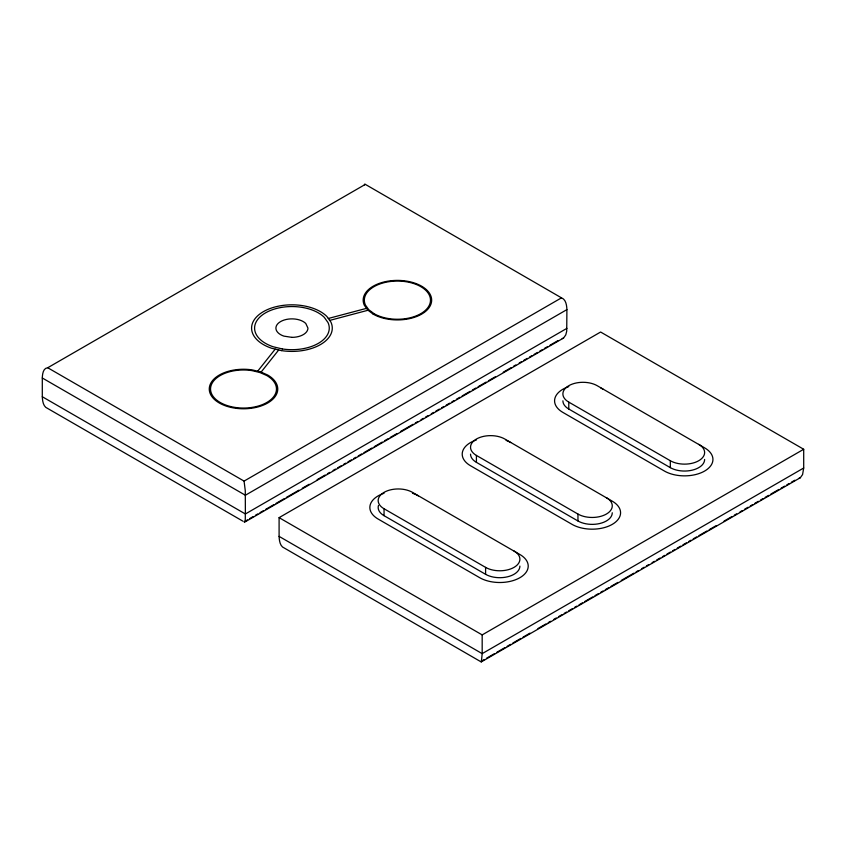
<?xml version="1.0" encoding="UTF-8"?>
<svg xmlns="http://www.w3.org/2000/svg" width="846" height="846" viewBox="0 0 846 846"><rect width="100%" height="100%" fill="white"/><g stroke="black" fill="none" stroke-linecap="round" stroke-linejoin="round"><path stroke-width="1.27" d="M242.929 521.189L47.725 408.491C43.167 406.863 42.501 400.919 42.3 396.732L42.3 377.993C42.427 374.313 43.061 368.105 47.725 367.746L244.071 481.099L245.287 490.786L245.382 513.977C245.023 515.806 245.975 522.056 244.071 521.845M364.34 184.862L364.795 184.058L561.48 297.845C566.037 299.473 566.714 305.417 566.905 309.615L566.725 331.167L565.784 334.889L563.552 338.04L244.568 522.204M803.7 468.007L802.579 474.553L800.348 477.704L481.205 661.942L284.52 548.155C279.963 546.527 279.286 540.583 279.095 536.385L279.095 517.646L600.618 332.023L803.7 449.268L803.7 468.007L482.178 653.641L481.363 661.868M257.681 371.193L275.225 349.123M261.097 372.113L278.715 349.958M47.725 367.746L365.144 184.491M244.071 481.099L561.48 297.845M566.905 309.615L245.382 495.238L42.3 377.993M566.905 328.354L245.382 513.977L42.3 396.732M245.213 521.189L247.487 519.867M249.771 518.545L253.197 516.568M255.481 515.256L257.766 513.934M260.05 512.613L263.476 510.635M265.76 509.324L273.755 504.702M276.039 503.391L284.023 498.77M286.308 497.459L298.871 490.204M302.297 488.227L309.15 484.272M317.144 479.661L325.128 475.04M327.413 473.728L329.697 472.406M333.123 470.429L335.407 469.107M337.691 467.796L341.118 465.818M343.402 464.496L345.686 463.174M347.97 461.863L351.397 459.886M353.681 458.564L355.955 457.242M358.239 455.92L361.665 453.942M363.949 452.631L371.944 448.01M374.228 446.699L382.223 442.077M384.507 440.766L387.933 438.788M390.218 437.467L397.06 433.512M400.486 431.534L413.049 424.28M415.333 422.968L417.617 421.646M421.044 419.669L423.328 418.347M425.612 417.036L427.886 415.714M431.312 413.736L433.596 412.414M435.88 411.103L439.307 409.126M441.591 407.804L443.875 406.482M446.159 405.171L449.586 403.193M451.87 401.871L454.154 400.549M456.438 399.238L459.864 397.26M462.149 395.939L470.133 391.328M472.417 390.006L475.843 388.028M478.127 386.707L486.122 382.096M488.406 380.774L495.259 376.819M503.243 372.208L511.238 367.598M513.522 366.276L515.806 364.954M519.233 362.976L521.517 361.665M523.801 360.343L527.227 358.366M529.511 357.044L531.796 355.732M534.08 354.411L537.496 352.433M539.78 351.111L542.064 349.8M544.348 348.478L547.774 346.5M550.059 345.179L558.053 340.568M279.095 517.646L482.178 634.902L803.7 449.268M480.856 661.509L484.282 659.531M486.566 658.209L494.561 653.598M496.845 652.277L504.84 647.666M507.124 646.344L510.55 644.366M512.835 643.045L520.819 638.434M523.103 637.112L529.956 633.157M537.95 628.546L545.945 623.936M548.229 622.614L550.503 621.292M553.929 619.314L556.213 618.003M558.497 616.681L561.924 614.704M564.208 613.382L566.492 612.07M568.776 610.749L572.203 608.771M574.487 607.449L576.771 606.138M579.055 604.816L582.482 602.838M584.766 601.517L592.75 596.906M595.034 595.584L598.46 593.606M600.745 592.295L603.029 590.973M605.313 589.651L608.739 587.674M611.024 586.363L617.876 582.408M621.292 580.43L633.855 573.176M636.139 571.854L638.423 570.542M641.85 568.565L644.134 567.243M646.418 565.921L648.702 564.61M652.129 562.622L654.413 561.31M656.697 559.989L660.113 558.011M662.397 556.689L664.681 555.378M666.965 554.056L670.392 552.078M672.676 550.757L674.96 549.445M677.244 548.123L680.67 546.146M682.955 544.824L686.381 542.846M688.665 541.535L690.949 540.213M693.223 538.891L696.649 536.914M698.933 535.603L706.928 530.981M709.212 529.67L716.065 525.715M724.06 521.094L732.044 516.483M734.328 515.161L736.612 513.85M740.038 511.872L742.323 510.55M744.607 509.229L748.033 507.251M750.317 505.94L752.602 504.618M754.886 503.296L758.312 501.318M760.596 500.007L762.881 498.685M765.154 497.363L768.58 495.386M770.865 494.075L778.859 489.453M781.144 488.142L784.57 486.164M786.854 484.843L789.138 483.521M791.422 482.209L794.849 480.232M563.552 338.04L562.188 338.59M800.348 477.704L798.984 478.254M328.311 318.477L366.54 308.346M329.697 320.412L368.031 310.249M568.776 386.611A28.415 16.412 0 0 0 562.897 412.425L664.438 471.053A28.415 16.412 0 0 0 704.623 471.053A28.415 16.412 0 0 0 704.623 447.851L597.202 385.702A20.093 11.601 0 0 0 568.776 385.702A20.093 11.601 0 0 0 568.776 402.114L670.318 460.732A20.093 11.601 0 0 0 698.743 460.732A20.093 11.601 0 0 0 698.743 444.33M562.897 400.824A20.093 11.601 0 0 0 568.776 409.03L670.318 467.648A20.093 11.601 0 0 0 692.218 470.165A20.093 11.601 0 0 0 704.623 459.452M476.414 439.941A28.415 16.412 0 0 0 470.535 465.755L572.076 524.372A28.415 16.412 0 0 0 612.261 524.372A28.415 16.412 0 0 0 612.261 501.17L504.829 439.032A20.093 11.601 0 0 0 476.414 439.032A20.093 11.601 0 0 0 476.414 455.434L577.955 514.061A20.093 11.601 0 0 0 606.381 514.061A20.093 11.601 0 0 0 606.381 497.649M470.535 454.143A20.093 11.601 0 0 0 476.414 462.35L577.955 520.977A20.093 11.601 0 0 0 599.856 523.494A20.093 11.601 0 0 0 612.261 512.771M384.052 493.26A28.415 16.412 0 0 0 378.173 519.074L479.714 577.702A28.415 16.412 0 0 0 519.899 577.702A28.415 16.412 0 0 0 519.899 554.5L412.467 492.351A20.093 11.601 0 0 0 384.052 492.351A20.093 11.601 0 0 0 384.052 508.763L485.593 567.38A20.093 11.601 0 0 0 514.019 567.38A20.093 11.601 0 0 0 514.019 550.979M378.469 505.453A20.093 11.601 0 0 0 384.052 515.679L485.593 574.307A20.093 11.601 0 0 0 507.494 576.813A20.093 11.601 0 0 0 519.899 566.101M279.095 536.385L482.178 653.641L482.178 634.902M670.318 460.732L670.318 467.648M577.955 514.061L577.955 520.977M568.776 402.114L568.776 409.03M485.593 567.38L485.593 574.307M476.414 455.434L476.414 462.35M384.052 508.763L384.052 515.679M412.467 493.26A28.415 16.412 0 0 1 418.358 495.872M506.098 440.385A28.415 16.412 0 0 1 510.72 442.543M600.872 388.071A28.415 16.412 0 0 1 603.082 389.223M291.923 337.364L283.918 336.126A16.011 9.243 0 0 1 280.608 321.575A16.011 9.243 0 0 1 305.797 323.489L307.944 328.121A16.011 9.243 0 0 1 291.923 337.364M282.257 348.943L273.258 346.786A37.34 21.562 0 0 1 265.517 312.872A37.34 21.562 0 0 1 324.272 317.335L327.994 322.538A37.34 21.562 0 0 1 282.257 348.943M281.485 350.614L271.756 348.288A40.354 23.297 0 0 1 263.392 311.645A40.354 23.297 0 0 1 326.873 316.467L330.902 322.083A40.354 23.297 0 0 1 281.485 350.614M260.621 371.902L252.362 369.924A34.242 19.765 0 0 0 209.396 390.736A34.242 19.765 0 0 0 257.977 406.937A34.242 19.765 0 0 0 267.717 375.042L260.621 371.902M259.986 372.536L252.034 370.633A32.973 19.035 0 0 0 210.665 390.672A32.973 19.035 0 0 0 257.438 406.27A32.973 19.035 0 0 0 266.818 375.561L259.986 372.536M374.027 313.665L368.771 309.71L365.461 305.099A33.079 19.098 0 0 1 400.295 281.136A33.079 19.098 0 0 1 427.389 308.23A33.079 19.098 0 0 1 374.027 313.665M373.202 314.141L367.756 310.048L364.34 305.279A34.242 19.765 0 0 1 400.401 280.47A34.242 19.765 0 0 1 428.446 308.515A34.242 19.765 0 0 1 373.202 314.141"/></g></svg>
